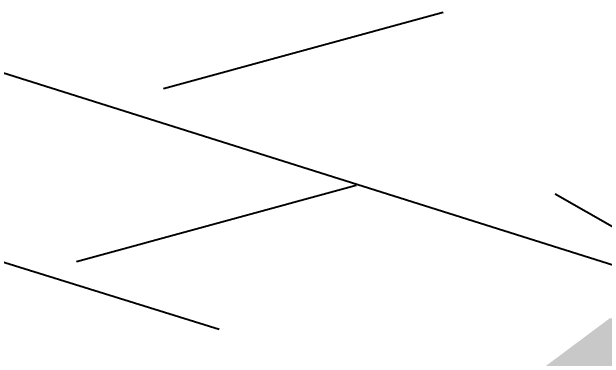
# Model space of a CAD drawing. Header units: metres. Extents: x -2743 to 126, y 13385 to 13916.
# Drawn here: x -1896.329 to -1894.798, y 13649.468 to 13650.364 of the extents above; entities that cross this region are included whole.
import ezdxf

# ---------------------------------------------------------------- set-up
doc = ezdxf.new("R2010")
doc.units = ezdxf.units.M
for name, color, linetype in [('output[1-12]_3_ДЖКХ-24_03233tp$0$Горизонтали', 7, 'Continuous'), ('output[1-12]_3_ДЖКХ-24_03233up$0$Кабель связи', 7, 'Continuous'), ('output[1-12]_3_ДЖКХ-24_03233up$0$Канализация самотёчная', 7, 'Continuous')]:
    doc.layers.add(name, color=color, linetype=linetype)

msp = doc.modelspace()

# ---------------------------------------------------------------- linework, layer by layer
at = {"layer": 'output[1-12]_3_ДЖКХ-24_03233up$0$Кабель связи'}
for points in [[(-1895.9371, 13650.1658), (-1895.2141, 13650.3634)], [(-1896.1619, 13649.7183), (-1895.4388, 13649.916)], [(-1894.9242, 13649.8929), (-1891.8788, 13648.1551)]]:
    msp.add_lwpolyline(points, dxfattribs=at)
at = {"layer": 'output[1-12]_3_ДЖКХ-24_03233up$0$Канализация самотёчная'}
for points in [[(-1923.1279, 13658.671), (-1887.0253, 13647.2593)], [(-1895.7932, 13649.542), (-1897.2255, 13649.9878)]]:
    msp.add_lwpolyline(points, dxfattribs=at)

# ---------------------------------------------------------------- texts
at = {"layer": 'output[1-12]_3_ДЖКХ-24_03233tp$0$Горизонтали'}
msp.add_text('152.48', height=1.2, dxfattribs=at).set_placement((-1895.1987, 13648.3713))

doc.saveas('drawing.dxf')
